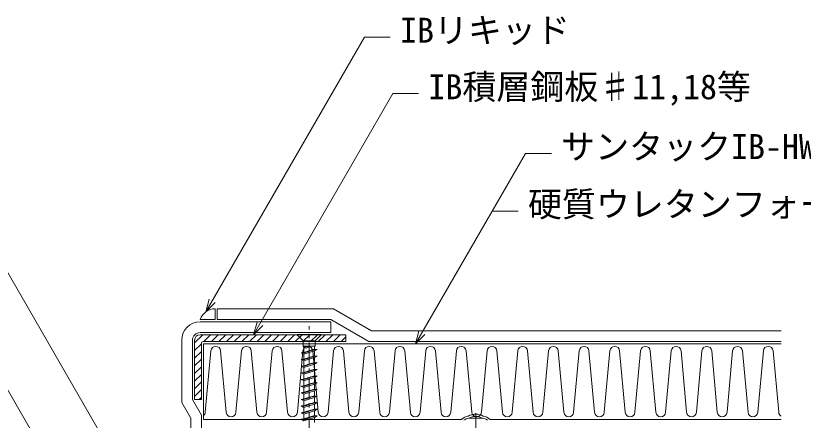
# Model space of a CAD drawing. Units: millimetres, scale not verified. Extents: x -840 to 840, y -594 to 594.
# Drawn here: x 23.3 to 388.1, y -101.6 to 85.6 of the extents above; entities that cross this region are included whole.
import ezdxf
from ezdxf.enums import TextEntityAlignment as Align

# ---------------------------------------------------------------- set-up
doc = ezdxf.new("R2010")
doc.units = ezdxf.units.MM
doc.header["$LTSCALE"] = 2
doc.linetypes.add('CHAIN1', pattern=[8, 5, -1, 1, -1])
for name, color, linetype, lineweight in [('0-2_タイトル文字', 5, 'Continuous', 9), ('0-7_寸法線', 7, 'Continuous', 9), ('0-9_中心線', 2, 'CHAIN1', 9), ('0-B_断熱材', 4, 'Continuous', 9), ('0-D_部材(積層鋼板)', 7, 'Continuous', 9), ('0-E_IBリキッド', 7, 'Continuous', 9), ('0-F_基準線(IBｼｰﾄ)', 7, 'Continuous', 9), ('1-2_部材(ﾋﾞｽ類)', 7, 'Continuous', 9)]:
    doc.layers.add(name, color=color, linetype=linetype, lineweight=lineweight)
doc.styles.add('ＭＳ ゴシック', font='')
doc.styles.get('ＭＳ ゴシック').set_extended_font_data('MS Gothic')

msp = doc.modelspace()

# ---------------------------------------------------------------- linework, layer by layer
at = {"layer": '0-7_寸法線'}
for p, q in [((111.392, -51.385), (184.788, 75.74)), ((184.788, 75.74), (196.788, 75.74)), ((133.514, -62.007), (197.932, 49.57)), ((197.932, 49.57), (209.932, 49.57)), ((85.868, -148.007), (-15.269, 27.169)), ((208.539, -66.174), (259.388, 21.899)), ((259.388, 21.899), (271.388, 21.899)), ((48.032, -136.859), (-30.547, -0.754)), ((243.991, -4.77), (255.991, -4.77))]:
    msp.add_line(p, q, dxfattribs=at)
for points in [[(115.635, -47.143), (111.392, -51.385), (112.945, -45.59)], [(137.757, -57.764), (133.514, -62.007), (135.067, -56.211)], [(212.782, -61.931), (208.539, -66.174), (210.092, -60.378)]]:
    msp.add_lwpolyline(points, dxfattribs=at)
at = {"layer": '0-9_中心線'}
for p, q in [((159.194, -123.647), (159.194, -58.076)), ((236.36, -98.274), (236.36, -123.274))]:
    msp.add_line(p, q, dxfattribs=at)
at = {"layer": '0-B_断熱材', "color": 7}
for p, q in [((110.36, -66.174), (377.76, -66.174)), ((110.36, -101.174), (110.36, -66.174)), ((110.36, -101.174), (229.86, -101.174)), ((229.86, -101.059), (229.86, -101.174)), ((242.86, -101.059), (242.86, -101.174)), ((242.86, -101.174), (377.76, -101.174))]:
    msp.add_line(p, q, dxfattribs=at)
at = {"layer": '0-B_断熱材'}
for p, q in [((113.707, -69.439), (111.106, -97.908)), ((118.214, -69.439), (120.814, -97.908)), ((127.922, -69.439), (125.321, -97.908)), ((132.428, -69.439), (135.029, -97.908)), ((142.136, -69.439), (139.536, -97.908)), ((146.643, -69.439), (149.244, -97.908)), ((156.351, -69.439), (153.751, -97.908)), ((160.858, -69.439), (163.458, -97.908)), ((170.566, -69.439), (167.965, -97.908)), ((175.073, -69.439), (177.673, -97.908)), ((184.78, -69.439), (182.18, -97.908)), ((189.287, -69.439), (191.888, -97.908)), ((198.995, -69.439), (196.395, -97.908)), ((203.502, -69.439), (206.103, -97.908)), ((213.21, -69.439), (210.609, -97.908)), ((217.717, -69.439), (220.317, -97.908)), ((227.425, -69.439), (224.824, -97.908)), ((231.932, -69.439), (234.532, -97.908)), ((241.639, -69.439), (239.039, -97.908)), ((246.146, -69.439), (248.747, -97.908)), ((255.854, -69.439), (253.254, -97.908)), ((260.361, -69.439), (262.962, -97.908)), ((270.069, -69.439), (267.468, -97.908)), ((274.576, -69.439), (277.176, -97.908)), ((284.284, -69.439), (281.683, -97.908)), ((288.79, -69.439), (291.391, -97.908)), ((298.498, -69.439), (295.898, -97.908)), ((303.005, -69.439), (305.606, -97.908)), ((312.713, -69.439), (310.113, -97.908)), ((317.22, -69.439), (319.82, -97.908)), ((326.928, -69.439), (324.327, -97.908)), ((331.435, -69.439), (334.035, -97.908)), ((341.143, -69.439), (338.542, -97.908)), ((345.649, -69.439), (348.25, -97.908)), ((355.357, -69.439), (352.757, -97.908)), ((359.864, -69.439), (362.465, -97.908)), ((369.572, -69.439), (366.972, -97.908)), ((374.079, -69.439), (376.679, -97.908))]:
    msp.add_line(p, q, dxfattribs=at)
for centre, start, end in [((115.96, -69.65), 5.35135, 174.64865), ((130.175, -69.65), 5.35135, 174.64865), ((144.39, -69.65), 5.35135, 174.64865), ((158.604, -69.65), 5.35135, 174.64865), ((172.819, -69.65), 5.35135, 174.64865), ((187.034, -69.65), 5.35135, 174.64865), ((201.249, -69.65), 5.35135, 174.64865), ((215.463, -69.65), 5.35135, 174.64865), ((229.678, -69.65), 5.35135, 174.64865), ((243.893, -69.65), 5.35135, 174.64865), ((258.108, -69.65), 5.35135, 174.64865), ((272.322, -69.65), 5.35135, 174.64865), ((286.537, -69.65), 5.35135, 174.64865), ((300.752, -69.65), 5.35135, 174.64865), ((314.967, -69.65), 5.35135, 174.64865), ((329.181, -69.65), 5.35135, 174.64865), ((343.396, -69.65), 5.35135, 174.64865), ((357.611, -69.65), 5.35135, 174.64865), ((371.825, -69.65), 5.35135, 174.64865), ((108.853, -97.697), 311.75901, 354.64865), ((123.068, -97.697), 185.35135, 354.64865), ((137.282, -97.697), 185.35135, 354.64865), ((151.497, -97.697), 185.35135, 354.64865), ((165.712, -97.697), 185.35135, 354.64865), ((179.927, -97.697), 185.35135, 354.64865), ((194.141, -97.697), 185.35135, 354.64865), ((208.356, -97.697), 185.35135, 354.64865), ((222.571, -97.697), 185.35135, 354.64865), ((236.785, -97.697), 185.35135, 354.64865), ((251, -97.697), 185.35135, 354.64865), ((265.215, -97.697), 185.35135, 354.64865), ((279.43, -97.697), 185.35135, 354.64865), ((293.644, -97.697), 185.35135, 354.64865), ((307.859, -97.697), 185.35135, 354.64865), ((322.074, -97.697), 185.35135, 354.64865), ((336.289, -97.697), 185.35135, 354.64865), ((350.503, -97.697), 185.35135, 354.64865), ((364.718, -97.697), 185.35135, 354.64865), ((378.933, -97.697), 185.35135, 238.79678)]:
    msp.add_arc(centre, 2.263, start, end, dxfattribs=at)
at = {"layer": '0-B_断熱材', "color": 7}
for centre, radius, start, end in [((234.437, -107.001), 7.5, 102.16514, 127.61031), ((236.36, -106.074), 7.3, 61.32072, 118.6793), ((238.283, -107.001), 7.5, 52.38969, 77.83488)]:
    msp.add_arc(centre, radius, start, end, dxfattribs=at)
at = {"layer": '0-D_部材(積層鋼板)', "color": 4}
for p, q in [((106.194, -65.829), (110.016, -62.007)), ((110.385, -65.174), (113.551, -62.007)), ((113.92, -65.174), (117.087, -62.007)), ((117.456, -65.174), (120.622, -62.007)), ((120.991, -65.174), (124.158, -62.007)), ((124.527, -65.174), (127.693, -62.007)), ((128.062, -65.174), (131.229, -62.007)), ((131.598, -65.174), (134.764, -62.007)), ((135.133, -65.174), (138.3, -62.007)), ((138.669, -65.174), (141.836, -62.007)), ((142.204, -65.174), (145.371, -62.007)), ((145.74, -65.174), (148.907, -62.007)), ((152.811, -65.174), (155.978, -62.007)), ((156.347, -65.174), (159.513, -62.007)), ((159.882, -65.174), (163.049, -62.007)), ((163.418, -65.174), (166.584, -62.007)), ((166.953, -65.174), (170.12, -62.007)), ((170.489, -65.174), (173.655, -62.007)), ((174.024, -65.174), (176.194, -63.004)), ((106.194, -69.365), (109.36, -66.198)), ((106.194, -72.9), (109.36, -69.734)), ((106.194, -76.436), (109.36, -73.269)), ((106.194, -79.971), (109.36, -76.805)), ((106.194, -83.507), (109.36, -80.34)), ((106.194, -87.042), (109.36, -83.876)), ((106.194, -90.578), (109.36, -87.411)), ((108.3, -92.007), (109.36, -90.947))]:
    msp.add_line(p, q, dxfattribs=at)
at = {"layer": '0-D_部材(積層鋼板)'}
for p, q in [((106.194, -64.507), (106.194, -92.007)), ((176.194, -62.007), (108.694, -62.007)), ((176.194, -65.174), (110.11, -65.174)), ((176.194, -62.007), (176.194, -65.174)), ((109.36, -65.924), (109.36, -92.007)), ((106.194, -92.007), (109.36, -92.007))]:
    msp.add_line(p, q, dxfattribs=at)
at = {"layer": '0-D_部材(積層鋼板)', "color": 4}
msp.add_lwpolyline([(149.275, -65.174), (151.194, -63.256), (152.442, -62.007)], dxfattribs=at)
at = {"layer": '0-D_部材(積層鋼板)'}
for centre, radius in [((108.694, -64.507), 2.5), ((110.11, -65.924), 0.75)]:
    msp.add_arc(centre, radius, 90, 180, dxfattribs=at)
at = {"layer": '0-E_IBリキッド'}
for q in [(115.694, -50.007), (108.694, -55.007)]:
    msp.add_line((115.694, -55.007), q, dxfattribs=at)
msp.add_arc((115.694, -57.407), 7.4, 90, 161.07536, dxfattribs=at)
at = {"layer": '0-F_基準線(IBｼｰﾄ)'}
for p, q in [((170.533, -50.007), (188.143, -60.174)), ((108.694, -56.007), (169.194, -56.007)), ((116.694, -55.007), (169.194, -55.007)), ((169.194, -55.007), (186.803, -65.174)), ((169.194, -61.007), (169.194, -56.007)), ((108.694, -61.007), (169.194, -61.007)), ((188.143, -60.174), (377.76, -60.174)), ((100.194, -64.507), (100.194, -93.347)), ((105.194, -64.507), (105.194, -92.007)), ((186.803, -65.174), (377.76, -65.174)), ((100.194, -93.347), (104.36, -100.564)), ((105.194, -92.007), (109.36, -99.224)), ((104.36, -128.183), (104.36, -100.564)), ((109.36, -130.003), (109.36, -99.224))]:
    msp.add_line(p, q, dxfattribs=at)
msp.add_lwpolyline([(116.694, -55.007), (116.694, -50.007), (170.533, -50.007)], dxfattribs=at)
for radius in [8.5, 3.5]:
    msp.add_arc((108.694, -64.507), radius, 90, 180, dxfattribs=at)
at = {"layer": '1-2_部材(ﾋﾞｽ類)'}
for p, q in [((156.427, -64.755), (153.68, -62.007)), ((161.96, -64.755), (164.707, -62.007)), ((156.687, -67.433), (156.687, -67.342)), ((156.687, -70.194), (156.687, -67.665)), ((157.647, -67.432), (157.667, -67.432)), ((157.647, -67.518), (157.667, -67.518)), ((161.687, -68.668), (161.687, -67.342)), ((156.687, -73.289), (156.687, -70.988)), ((161.687, -71.763), (161.687, -69.497)), ((161.687, -74.826), (161.687, -72.592)), ((156.687, -76.352), (156.687, -74.083)), ((161.687, -77.92), (161.687, -75.655)), ((156.687, -79.446), (156.687, -77.146)), ((161.687, -80.983), (161.687, -78.75)), ((156.687, -82.509), (156.687, -80.241)), ((156.687, -85.604), (156.687, -83.303)), ((161.687, -84.078), (161.687, -81.812)), ((156.687, -88.667), (156.687, -86.398)), ((161.687, -87.141), (161.687, -84.907)), ((156.687, -91.761), (156.687, -89.461)), ((161.687, -90.236), (161.687, -87.97)), ((161.687, -93.298), (161.687, -91.065)), ((156.687, -94.824), (156.687, -92.556)), ((161.687, -96.393), (161.687, -94.128)), ((156.687, -97.919), (156.687, -95.618)), ((161.687, -99.456), (161.687, -97.222)), ((156.687, -100.982), (156.687, -98.713)), ((161.694, -102.551), (161.694, -100.282)), ((233.21, -100.618), (239.51, -100.618))]:
    msp.add_line(p, q, dxfattribs=at)
for points in [[(153.68, -62.007), (164.707, -62.007), (164.707, -61.847), (153.68, -61.847)], [(156.427, -67.342), (156.427, -64.755), (161.96, -64.755), (161.96, -67.342)], [(162.891, -68.802), (161.654, -68.664), (156.816, -70.177), (155.496, -70.353), (156.816, -71.057), (161.654, -69.517)], [(162.891, -71.897), (161.654, -71.759), (156.816, -73.272), (155.496, -73.448), (156.816, -74.152), (161.654, -72.612)], [(162.891, -74.959), (161.654, -74.822), (156.816, -76.334), (155.496, -76.51), (156.816, -77.214), (161.654, -75.674)], [(162.891, -78.054), (161.654, -77.917), (156.816, -79.429), (155.496, -79.605), (156.816, -80.309), (161.654, -78.769)], [(162.891, -81.117), (161.654, -80.979), (156.816, -82.492), (155.496, -82.668), (156.816, -83.372), (161.654, -81.832)], [(162.891, -84.212), (161.654, -84.074), (156.816, -85.587), (155.496, -85.763), (156.816, -86.467), (161.654, -84.927)], [(162.891, -87.274), (161.654, -87.137), (156.816, -88.649), (155.496, -88.825), (156.816, -89.529), (161.654, -87.989)], [(162.891, -90.369), (161.654, -90.232), (156.816, -91.744), (155.496, -91.92), (156.816, -92.624), (161.654, -91.084)], [(162.891, -93.432), (161.654, -93.295), (156.816, -94.807), (155.496, -94.983), (156.816, -95.687), (161.654, -94.147)], [(162.891, -96.527), (161.654, -96.389), (156.816, -97.902), (155.496, -98.078), (156.816, -98.782), (161.654, -97.242)], [(162.891, -99.59), (161.654, -99.452), (156.816, -100.965), (155.496, -101.141), (156.816, -101.845), (161.654, -100.305)]]:
    msp.add_lwpolyline(points, close=True, dxfattribs=at)
for points in [[(162.649, -68.775), (161.707, -68.889), (161.378, -68.944), (161.049, -69.006), (160.721, -69.075), (160.394, -69.152), (160.067, -69.236), (159.742, -69.325), (159.418, -69.421), (159.095, -69.523), (158.773, -69.63), (158.594, -69.698), (158.412, -69.765), (158.226, -69.833), (158.036, -69.9), (157.841, -69.968), (157.643, -70.035), (157.44, -70.103), (157.233, -70.17), (157.021, -70.238), (156.804, -70.305), (156.677, -70.329), (156.549, -70.349), (156.419, -70.367), (156.29, -70.381), (156.161, -70.393), (156.033, -70.402), (155.906, -70.409), (155.781, -70.414), (155.658, -70.417), (155.617, -70.417)], [(162.891, -68.802), (161.699, -68.955), (161.364, -69.015), (161.031, -69.082), (160.701, -69.155), (160.373, -69.235), (160.047, -69.32), (159.724, -69.411), (159.404, -69.507), (159.087, -69.609), (158.773, -69.716), (158.594, -69.784), (158.412, -69.851), (158.226, -69.919), (158.036, -69.986), (157.841, -70.054), (157.643, -70.121), (157.44, -70.189), (157.233, -70.256), (157.021, -70.324), (156.804, -70.391), (156.692, -70.407), (156.576, -70.422), (156.455, -70.435), (156.331, -70.447), (156.203, -70.458), (156.073, -70.468), (155.941, -70.478), (155.808, -70.487), (155.754, -70.49)], [(157.373, -67.342), (156.339, -67.48), (157.659, -68.184), (160.304, -67.342)], [(157.647, -67.432), (157.52, -67.456), (157.392, -67.476), (157.262, -67.494), (157.133, -67.508), (157.004, -67.52), (156.876, -67.529), (156.749, -67.536), (156.624, -67.541), (156.502, -67.544), (156.46, -67.544)], [(157.647, -67.518), (157.535, -67.534), (157.419, -67.549), (157.298, -67.562), (157.174, -67.574), (157.046, -67.585), (156.916, -67.595), (156.785, -67.605), (156.651, -67.614), (156.597, -67.617)], [(157.936, -67.342), (157.864, -67.365), (157.647, -67.432), (157.667, -67.432)], [(158.204, -67.342), (158.076, -67.383), (157.864, -67.451), (157.647, -67.518), (157.667, -67.518)], [(162.649, -71.87), (161.707, -71.984), (161.378, -72.038), (161.049, -72.101), (160.721, -72.17), (160.394, -72.247), (160.067, -72.33), (159.742, -72.42), (159.418, -72.516), (159.095, -72.618), (158.773, -72.725), (158.594, -72.793), (158.412, -72.86), (158.226, -72.928), (158.036, -72.995), (157.841, -73.063), (157.643, -73.13), (157.44, -73.198), (157.233, -73.265), (157.021, -73.333), (156.804, -73.4), (156.677, -73.424), (156.549, -73.444), (156.419, -73.462), (156.29, -73.476), (156.161, -73.488), (156.033, -73.497), (155.906, -73.504), (155.781, -73.509), (155.658, -73.512), (155.617, -73.512)], [(162.891, -71.897), (161.699, -72.05), (161.364, -72.11), (161.031, -72.177), (160.701, -72.25), (160.373, -72.33), (160.047, -72.415), (159.724, -72.506), (159.404, -72.602), (159.087, -72.704), (158.773, -72.811), (158.594, -72.879), (158.412, -72.946), (158.226, -73.014), (158.036, -73.081), (157.841, -73.149), (157.643, -73.216), (157.44, -73.284), (157.233, -73.351), (157.021, -73.419), (156.804, -73.486), (156.692, -73.502), (156.576, -73.517), (156.455, -73.53), (156.331, -73.542), (156.203, -73.553), (156.073, -73.563), (155.941, -73.573), (155.808, -73.582), (155.754, -73.585)], [(162.649, -74.932), (161.707, -75.047), (161.378, -75.101), (161.049, -75.163), (160.721, -75.233), (160.394, -75.31), (160.067, -75.393), (159.742, -75.483), (159.418, -75.579), (159.095, -75.681), (158.773, -75.788), (158.594, -75.855), (158.412, -75.923), (158.226, -75.99), (158.036, -76.058), (157.841, -76.125), (157.643, -76.193), (157.44, -76.26), (157.233, -76.328), (157.021, -76.395), (156.804, -76.463), (156.677, -76.486), (156.549, -76.507), (156.419, -76.524), (156.29, -76.539), (156.161, -76.551), (156.033, -76.56), (155.906, -76.567), (155.781, -76.572), (155.658, -76.574), (155.617, -76.575)], [(162.891, -74.959), (161.699, -75.112), (161.364, -75.173), (161.031, -75.24), (160.701, -75.313), (160.373, -75.392), (160.047, -75.478), (159.724, -75.568), (159.404, -75.665), (159.087, -75.767), (158.773, -75.874), (158.594, -75.941), (158.412, -76.009), (158.226, -76.076), (158.036, -76.144), (157.841, -76.211), (157.643, -76.279), (157.44, -76.346), (157.233, -76.414), (157.021, -76.481), (156.804, -76.549), (156.692, -76.565), (156.576, -76.58), (156.455, -76.593), (156.331, -76.605), (156.203, -76.616), (156.073, -76.626), (155.941, -76.635), (155.808, -76.644), (155.754, -76.648)], [(162.649, -78.027), (161.707, -78.141), (161.378, -78.196), (161.049, -78.258), (160.721, -78.328), (160.394, -78.404), (160.067, -78.488), (159.742, -78.578), (159.418, -78.674), (159.095, -78.775), (158.773, -78.883), (158.594, -78.95), (158.412, -79.018), (158.226, -79.085), (158.036, -79.153), (157.841, -79.22), (157.643, -79.288), (157.44, -79.355), (157.233, -79.423), (157.021, -79.49), (156.804, -79.558), (156.677, -79.581), (156.549, -79.602), (156.419, -79.619), (156.29, -79.634), (156.161, -79.645), (156.033, -79.655), (155.906, -79.662), (155.781, -79.666), (155.658, -79.669), (155.617, -79.67)], [(162.891, -78.054), (161.699, -78.207), (161.364, -78.268), (161.031, -78.335), (160.701, -78.408), (160.373, -78.487), (160.047, -78.572), (159.724, -78.663), (159.404, -78.76), (159.087, -78.862), (158.773, -78.969), (158.594, -79.036), (158.412, -79.104), (158.226, -79.171), (158.036, -79.239), (157.841, -79.306), (157.643, -79.374), (157.44, -79.441), (157.233, -79.509), (157.021, -79.576), (156.804, -79.644), (156.692, -79.66), (156.576, -79.674), (156.455, -79.688), (156.331, -79.7), (156.203, -79.711), (156.073, -79.721), (155.941, -79.73), (155.808, -79.739), (155.754, -79.743)], [(162.649, -81.09), (161.707, -81.204), (161.378, -81.259), (161.049, -81.321), (160.721, -81.39), (160.394, -81.467), (160.067, -81.551), (159.742, -81.641), (159.418, -81.737), (159.095, -81.838), (158.773, -81.945), (158.594, -82.013), (158.412, -82.08), (158.226, -82.148), (158.036, -82.215), (157.841, -82.283), (157.643, -82.35), (157.44, -82.418), (157.233, -82.485), (157.021, -82.553), (156.804, -82.62), (156.677, -82.644), (156.549, -82.664), (156.419, -82.682), (156.29, -82.696), (156.161, -82.708), (156.033, -82.718), (155.906, -82.725), (155.781, -82.729), (155.658, -82.732), (155.617, -82.732)], [(162.891, -81.117), (161.699, -81.27), (161.364, -81.33), (161.031, -81.397), (160.701, -81.471), (160.373, -81.55), (160.047, -81.635), (159.724, -81.726), (159.404, -81.823), (159.087, -81.924), (158.773, -82.032), (158.594, -82.099), (158.412, -82.167), (158.226, -82.234), (158.036, -82.302), (157.841, -82.369), (157.643, -82.437), (157.44, -82.504), (157.233, -82.572), (157.021, -82.639), (156.804, -82.707), (156.692, -82.723), (156.576, -82.737), (156.455, -82.75), (156.331, -82.762), (156.203, -82.773), (156.073, -82.783), (155.941, -82.793), (155.808, -82.802), (155.754, -82.805)], [(162.649, -84.185), (161.707, -84.299), (161.378, -84.353), (161.049, -84.416), (160.721, -84.485), (160.394, -84.562), (160.067, -84.645), (159.742, -84.735), (159.418, -84.831), (159.095, -84.933), (158.773, -85.04), (158.594, -85.108), (158.412, -85.175), (158.226, -85.243), (158.036, -85.31), (157.841, -85.378), (157.643, -85.445), (157.44, -85.513), (157.233, -85.58), (157.021, -85.648), (156.804, -85.715), (156.677, -85.739), (156.549, -85.759), (156.419, -85.777), (156.29, -85.791), (156.161, -85.803), (156.033, -85.812), (155.906, -85.819), (155.781, -85.824), (155.658, -85.827), (155.617, -85.827)], [(162.649, -87.248), (161.707, -87.362), (161.378, -87.416), (161.049, -87.478), (160.721, -87.548), (160.394, -87.625), (160.067, -87.708), (159.742, -87.798), (159.418, -87.894), (159.095, -87.996), (158.773, -88.103), (158.594, -88.17), (158.412, -88.238), (158.226, -88.305), (158.036, -88.373), (157.841, -88.44), (157.643, -88.508), (157.44, -88.575), (157.233, -88.643), (157.021, -88.71), (156.804, -88.778), (156.677, -88.802), (156.549, -88.822), (156.419, -88.839), (156.29, -88.854), (156.161, -88.866), (156.033, -88.875), (155.906, -88.882), (155.781, -88.887), (155.658, -88.89), (155.617, -88.89)], [(162.891, -84.212), (161.699, -84.365), (161.364, -84.425), (161.031, -84.492), (160.701, -84.565), (160.373, -84.645), (160.047, -84.73), (159.724, -84.821), (159.404, -84.917), (159.087, -85.019), (158.773, -85.126), (158.594, -85.194), (158.412, -85.261), (158.226, -85.329), (158.036, -85.396), (157.841, -85.464), (157.643, -85.531), (157.44, -85.599), (157.233, -85.666), (157.021, -85.734), (156.804, -85.801), (156.692, -85.817), (156.576, -85.832), (156.455, -85.845), (156.331, -85.857), (156.203, -85.868), (156.073, -85.878), (155.941, -85.888), (155.808, -85.897), (155.754, -85.9)], [(162.891, -87.274), (161.699, -87.427), (161.364, -87.488), (161.031, -87.555), (160.701, -87.628), (160.373, -87.707), (160.047, -87.793), (159.724, -87.884), (159.404, -87.98), (159.087, -88.082), (158.773, -88.189), (158.594, -88.257), (158.412, -88.324), (158.226, -88.392), (158.036, -88.459), (157.841, -88.527), (157.643, -88.594), (157.44, -88.662), (157.233, -88.729), (157.021, -88.797), (156.804, -88.864), (156.692, -88.88), (156.576, -88.895), (156.455, -88.908), (156.331, -88.92), (156.203, -88.931), (156.073, -88.941), (155.941, -88.951), (155.808, -88.96), (155.754, -88.963)], [(162.649, -90.342), (161.707, -90.457), (161.378, -90.511), (161.049, -90.573), (160.721, -90.643), (160.394, -90.72), (160.067, -90.803), (159.742, -90.893), (159.418, -90.989), (159.095, -91.091), (158.773, -91.198), (158.594, -91.265), (158.412, -91.333), (158.226, -91.4), (158.036, -91.468), (157.841, -91.535), (157.643, -91.603), (157.44, -91.67), (157.233, -91.738), (157.021, -91.805), (156.804, -91.873), (156.677, -91.896), (156.549, -91.917), (156.419, -91.934), (156.29, -91.949), (156.161, -91.961), (156.033, -91.97), (155.906, -91.977), (155.781, -91.982), (155.658, -91.984), (155.617, -91.985)], [(162.891, -90.369), (161.699, -90.522), (161.364, -90.583), (161.031, -90.65), (160.701, -90.723), (160.373, -90.802), (160.047, -90.887), (159.724, -90.978), (159.404, -91.075), (159.087, -91.177), (158.773, -91.284), (158.594, -91.351), (158.412, -91.419), (158.226, -91.486), (158.036, -91.554), (157.841, -91.621), (157.643, -91.689), (157.44, -91.756), (157.233, -91.824), (157.021, -91.891), (156.804, -91.959), (156.692, -91.975), (156.576, -91.989), (156.455, -92.003), (156.331, -92.015), (156.203, -92.026), (156.073, -92.036), (155.941, -92.045), (155.808, -92.054), (155.754, -92.058)], [(162.649, -93.405), (161.707, -93.519), (161.378, -93.574), (161.049, -93.636), (160.721, -93.706), (160.394, -93.782), (160.067, -93.866), (159.742, -93.956), (159.418, -94.052), (159.095, -94.153), (158.773, -94.26), (158.594, -94.328), (158.412, -94.395), (158.226, -94.463), (158.036, -94.53), (157.841, -94.598), (157.643, -94.665), (157.44, -94.733), (157.233, -94.8), (157.021, -94.868), (156.804, -94.935), (156.677, -94.959), (156.549, -94.98), (156.419, -94.997), (156.29, -95.012), (156.161, -95.023), (156.033, -95.033), (155.906, -95.04), (155.781, -95.044), (155.658, -95.047), (155.617, -95.047)], [(162.891, -93.432), (161.699, -93.585), (161.364, -93.646), (161.031, -93.713), (160.701, -93.786), (160.373, -93.865), (160.047, -93.95), (159.724, -94.041), (159.404, -94.138), (159.087, -94.24), (158.773, -94.347), (158.594, -94.414), (158.412, -94.482), (158.226, -94.549), (158.036, -94.617), (157.841, -94.684), (157.643, -94.752), (157.44, -94.819), (157.233, -94.887), (157.021, -94.954), (156.804, -95.022), (156.692, -95.038), (156.576, -95.052), (156.455, -95.065), (156.331, -95.077), (156.203, -95.088), (156.073, -95.099), (155.941, -95.108), (155.808, -95.117), (155.754, -95.121)], [(162.649, -96.5), (161.707, -96.614), (161.378, -96.669), (161.049, -96.731), (160.721, -96.8), (160.394, -96.877), (160.067, -96.961), (159.742, -97.051), (159.418, -97.146), (159.095, -97.248), (158.773, -97.355), (158.594, -97.423), (158.412, -97.49), (158.226, -97.558), (158.036, -97.625), (157.841, -97.693), (157.643, -97.76), (157.44, -97.828), (157.233, -97.895), (157.021, -97.963), (156.804, -98.03), (156.677, -98.054), (156.549, -98.074), (156.419, -98.092), (156.29, -98.106), (156.161, -98.118), (156.033, -98.127), (155.906, -98.134), (155.781, -98.139), (155.658, -98.142), (155.617, -98.142)], [(162.891, -96.527), (161.699, -96.68), (161.364, -96.74), (161.031, -96.807), (160.701, -96.881), (160.373, -96.96), (160.047, -97.045), (159.724, -97.136), (159.404, -97.232), (159.087, -97.334), (158.773, -97.441), (158.594, -97.509), (158.412, -97.576), (158.226, -97.644), (158.036, -97.711), (157.841, -97.779), (157.643, -97.846), (157.44, -97.914), (157.233, -97.981), (157.021, -98.049), (156.804, -98.116), (156.692, -98.133), (156.576, -98.147), (156.455, -98.16), (156.331, -98.172), (156.203, -98.183), (156.073, -98.193), (155.941, -98.203), (155.808, -98.212), (155.754, -98.215)], [(162.649, -99.563), (161.707, -99.677), (161.378, -99.731), (161.049, -99.794), (160.721, -99.863), (160.394, -99.94), (160.067, -100.023), (159.742, -100.113), (159.418, -100.209), (159.095, -100.311), (158.773, -100.418), (158.594, -100.486), (158.412, -100.553), (158.226, -100.621), (158.036, -100.688), (157.841, -100.756), (157.643, -100.823), (157.44, -100.891), (157.233, -100.958), (157.021, -101.026), (156.804, -101.093), (156.677, -101.117), (156.549, -101.137), (156.419, -101.155), (156.29, -101.169), (156.161, -101.181), (156.033, -101.19), (155.906, -101.197), (155.781, -101.202), (155.658, -101.205), (155.617, -101.205)], [(162.891, -99.59), (161.699, -99.743), (161.364, -99.803), (161.031, -99.87), (160.701, -99.943), (160.373, -100.023), (160.047, -100.108), (159.724, -100.199), (159.404, -100.295), (159.087, -100.397), (158.773, -100.504), (158.594, -100.572), (158.412, -100.639), (158.226, -100.707), (158.036, -100.774), (157.841, -100.842), (157.643, -100.909), (157.44, -100.977), (157.233, -101.044), (157.021, -101.112), (156.804, -101.179), (156.692, -101.195), (156.576, -101.21), (156.455, -101.223), (156.331, -101.235), (156.203, -101.246), (156.073, -101.256), (155.941, -101.266), (155.808, -101.275), (155.754, -101.278)]]:
    msp.add_lwpolyline(points, dxfattribs=at)
for centre, radius, start, end in [((234.437, -107.001), 6.5, 100.88238, 123.38979), ((236.36, -106.074), 6.3, 60.00001, 119.99999), ((238.283, -107.001), 6.5, 56.61021, 79.11762)]:
    msp.add_arc(centre, radius, start, end, dxfattribs=at)

# ---------------------------------------------------------------- texts
at = {"layer": '0-2_タイトル文字', "color": 7, "style": 'ＭＳ ゴシック'}
for s, p in [('IBリキッド', (201.328, 69.681)), ('IB積層鋼板♯11,18等', (214.473, 43.511)), ('サンタックIB-HWCシート t=1.5㎜以上', (275.928, 15.84)), ('硬質ウレタンフォーム t=35～50㎜', (260.531, -10.829))]:
    msp.add_text(s, height=11.54, dxfattribs=at).set_placement(p, align=Align.BOTTOM_LEFT)

doc.saveas('drawing.dxf')
